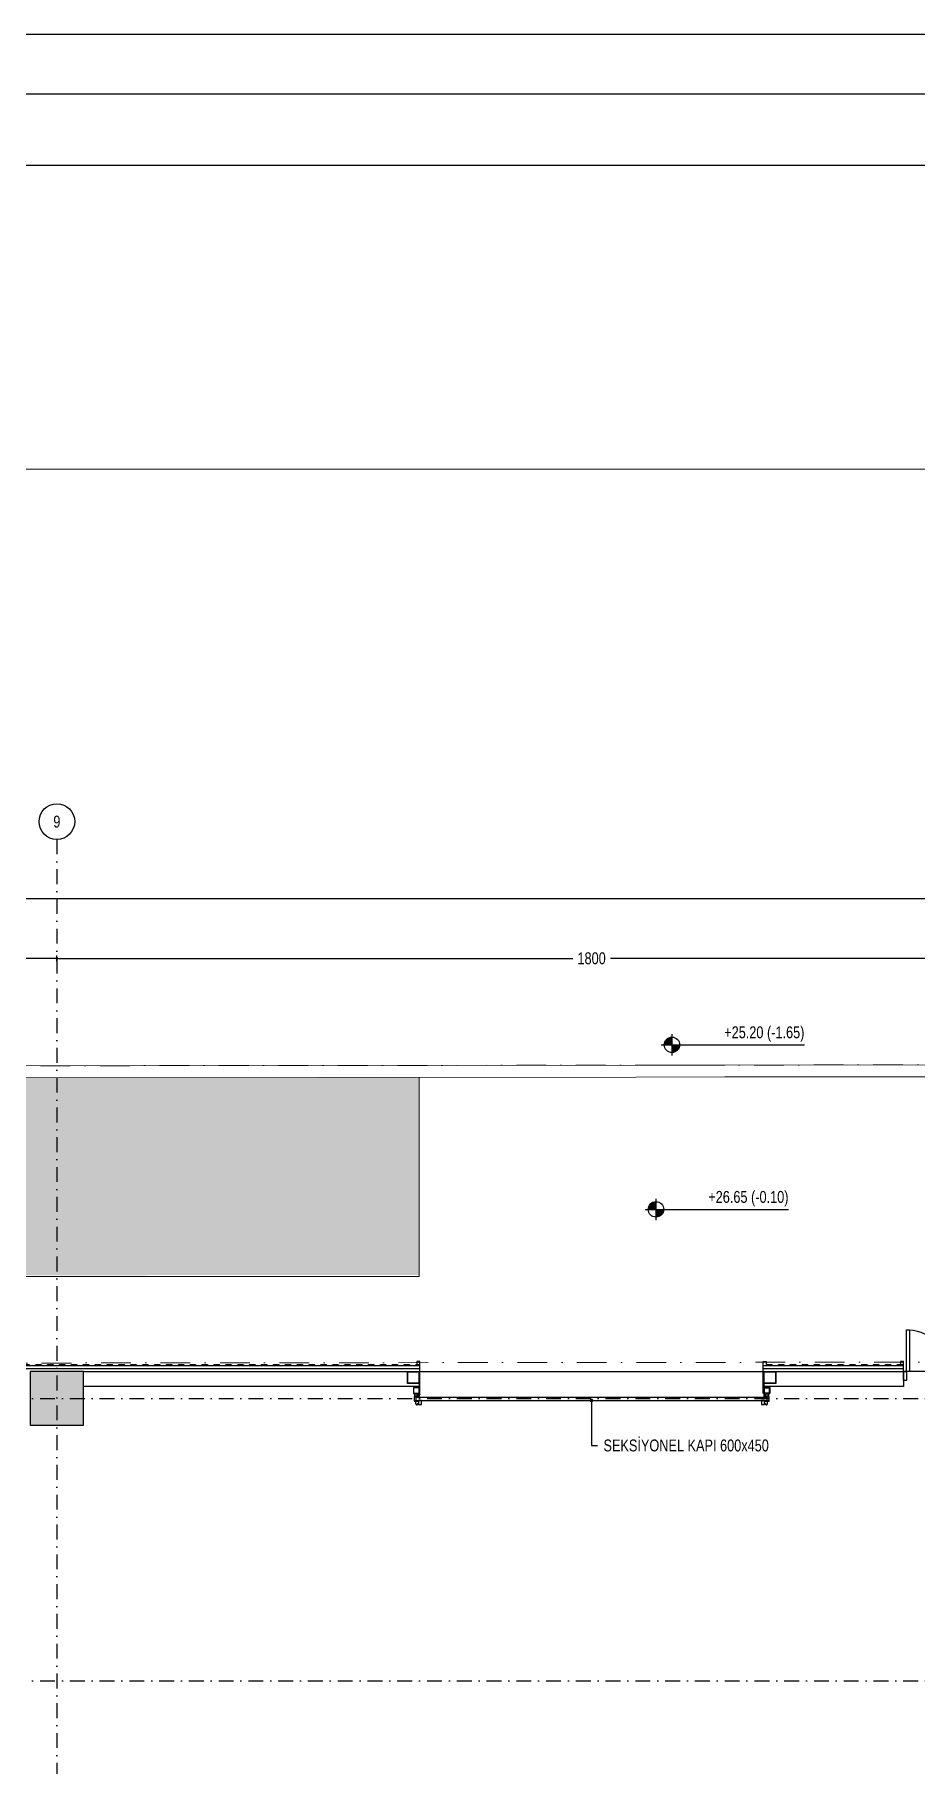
# Model space of a CAD drawing. Header units: centimetres. Extents: x 26569 to 160723, y -3143 to 14565.
# Drawn here: x 65242 to 66726, y 6646 to 9557 of the extents above; entities that cross this region are included whole.
import ezdxf
from ezdxf import colors
from ezdxf.entities.mleader import LeaderData, LeaderLine
from ezdxf.enums import TextEntityAlignment as Align
from ezdxf.math import Vec2, Vec3

# ---------------------------------------------------------------- set-up
doc = ezdxf.new("R2010")
doc.units = ezdxf.units.CM
doc.header["$LTSCALE"] = 100
doc.linetypes.add('DASHDOT', pattern=[1, 0.5, -0.25, 0, -0.25])
doc.linetypes.add('DASHDOT2', pattern=[0.5, 0.25, -0.125, 0, -0.125])
for name, color, linetype in [('A-ANNO-DIMS', 187, 'Continuous'), ('A-ANNO-GRID', 155, 'DASHDOT2'), ('A-ANNO-TEXT', 50, 'Continuous'), ('A-ANNO-TTBL', 157, 'Continuous'), ('A-DOOR', 193, 'Continuous'), ('A-ELEV-01', 255, 'Continuous'), ('A-ELEV-03', 251, 'Continuous'), ('A-WALL-INSL', 249, 'Continuous'), ('A-WALL-SNWPNL', 200, 'Continuous'), ('L-PLNT', 87, 'Continuous'), ('L-SITE', 1, 'DASHDOT'), ('L-SITE-CURB', 33, 'Continuous'), ('S-CONC', 5, 'Continuous'), ('S-HTCH', 8, 'Continuous'), ('S-STEL', 3, 'Continuous')]:
    doc.layers.add(name, color=color, linetype=linetype)
doc.styles.add('Fields_100', font='act_simplex.shx', dxfattribs={"width": 0.8, "height": 20})
doc.linetypes.add('BATTING', pattern='A,0.00254,-2.54,[134,ltypeshp.shx,S=2.54,R=0,X=-2.54,Y=0],-5.08,[134,ltypeshp.shx,S=2.54,R=180,X=2.54,Y=0],-2.54', length=10.16254)
doc.dimstyles.new('FIELDS_100', dxfattribs={"dimscale": 0, "dimtxt": 20, "dimasz": 5, "dimexe": 5, "dimexo": 5, "dimgap": 5, "dimtad": 0, "dimdec": 0, "dimzin": 0, "dimdsep": 46, "dimtxsty": 'Fields_100', "dimblk": 'DOT', "dimcen": 0.09, "dimclrt": 50, "dimadec": 0, "dimazin": 0, "dimtfac": 1, "dimtdec": 0, "dimtix": 1, "dimtofl": 0, "dimtmove": 1, "dimatfit": 3, "dimfxl": 5, "dimfxlon": 1, "dimtolj": 1, "dimtzin": 0, "dimarcsym": 0})

# ---------------------------------------------------------------- blocks, each defined once
blk = doc.blocks.new('_Dot')
at = {"color": 0, "linetype": 'ByBlock', "lineweight": -2}
blk.add_line((-0.5, 0), (-1, 0), dxfattribs=at)
at = {"color": 0, "linetype": 'ByBlock', "const_width": 0.5}
blk.add_lwpolyline([(-0.25, 0, 1), (0.25, 0, 1)], format="xyb", close=True, dxfattribs=at)
blk = doc.blocks.new('*D167')
at = {"layer": 'A-ANNO-DIMS', "color": 0, "lineweight": -2, "transparency": 16777216}
for p, q in [((63479.5, 7998.6), (63479.5, 8008.6)), ((65279.5, 7998.6), (65279.5, 8008.6)), ((63484.5, 8003.6), (64347.8, 8003.6)), ((65274.5, 8003.6), (64411.1, 8003.6))]:
    blk.add_line(p, q, dxfattribs=at)
at = {"layer": 'DEFPOINTS', "color": 0, "transparency": 16777216}
for p in [(65279.5, 8003.6), (63479.5, 7308.6), (65279.5, 7308.6)]:
    blk.add_point(p, dxfattribs=at)
at = {"layer": 'A-ANNO-DIMS', "color": 0, "lineweight": -2, "transparency": 16777216, "xscale": 5, "yscale": 5, "zscale": 5, "rotation": 180}
blk.add_blockref('_Dot', (63479.5, 8003.6), dxfattribs=at)
at = {"layer": 'A-ANNO-DIMS', "color": 0, "lineweight": -2, "transparency": 16777216, "xscale": 5, "yscale": 5, "zscale": 5}
blk.add_blockref('_Dot', (65279.5, 8003.6), dxfattribs=at)
at = {"layer": 'A-ANNO-DIMS', "color": 50, "transparency": 16777216, "insert": (64379.5, 8003.6), "char_height": 20, "attachment_point": 5, "style": 'Fields_100'}
blk.add_mtext('\\A1;1800', dxfattribs=at)
blk = doc.blocks.new('*D154')
at = {"layer": 'A-ANNO-DIMS', "color": 0, "lineweight": -2, "transparency": 16777216}
for p, q in [((65279.5, 7998.6), (65279.5, 8008.6)), ((67079.5, 7998.6), (67079.5, 8008.6)), ((65284.5, 8003.6), (66147.8, 8003.6)), ((67074.5, 8003.6), (66211.1, 8003.6))]:
    blk.add_line(p, q, dxfattribs=at)
at = {"layer": 'DEFPOINTS', "color": 0, "transparency": 16777216}
for p in [(67079.5, 8003.6), (65279.5, 7308.6), (67079.5, 7308.6)]:
    blk.add_point(p, dxfattribs=at)
at = {"layer": 'A-ANNO-DIMS', "color": 0, "lineweight": -2, "transparency": 16777216, "xscale": 5, "yscale": 5, "zscale": 5, "rotation": 180}
blk.add_blockref('_Dot', (65279.5, 8003.6), dxfattribs=at)
at = {"layer": 'A-ANNO-DIMS', "color": 0, "lineweight": -2, "transparency": 16777216, "xscale": 5, "yscale": 5, "zscale": 5}
blk.add_blockref('_Dot', (67079.5, 8003.6), dxfattribs=at)
at = {"layer": 'A-ANNO-DIMS', "color": 50, "transparency": 16777216, "insert": (66179.5, 8003.6), "char_height": 20, "attachment_point": 5, "style": 'Fields_100'}
blk.add_mtext('\\A1;1800', dxfattribs=at)
blk = doc.blocks.new('*D159')
at = {"layer": 'A-ANNO-DIMS', "color": 0, "lineweight": -2, "transparency": 16777216}
for p, q in [((50829.5, 8098.6), (50829.5, 8108.6)), ((50834.5, 8103.6), (60742.7, 8103.6)), ((70729.5, 8103.6), (60821.3, 8103.6)), ((70734.5, 8098.6), (70734.5, 8108.6))]:
    blk.add_line(p, q, dxfattribs=at)
at = {"layer": 'DEFPOINTS', "color": 0, "transparency": 16777216}
for p in [(70734.5, 8103.6), (50829.5, 7318.6), (70734.5, 7318.6)]:
    blk.add_point(p, dxfattribs=at)
at = {"layer": 'A-ANNO-DIMS', "color": 0, "lineweight": -2, "transparency": 16777216, "xscale": 5, "yscale": 5, "zscale": 5, "rotation": 180}
blk.add_blockref('_Dot', (50829.5, 8103.6), dxfattribs=at)
at = {"layer": 'A-ANNO-DIMS', "color": 0, "lineweight": -2, "transparency": 16777216, "xscale": 5, "yscale": 5, "zscale": 5}
blk.add_blockref('_Dot', (70734.5, 8103.6), dxfattribs=at)
at = {"layer": 'A-ANNO-DIMS', "color": 50, "transparency": 16777216, "insert": (60782, 8103.6), "char_height": 20, "attachment_point": 5, "style": 'Fields_100'}
blk.add_mtext('\\A1;19905', dxfattribs=at)
blk = doc.blocks.new('KAPI 150')
at = {"layer": 'A-DOOR'}
blk.add_line((145, 15), (5, 15), dxfattribs=at)
for points in [[(5, 15), (5, 85), (10, 85), (10, 15)], [(145, 15), (145, 85), (140, 85), (140, 15)]]:
    blk.add_lwpolyline(points, dxfattribs=at)
for points in [[(5, 0), (0, 0), (0, 15), (5, 15)], [(150, 0), (145, 0), (145, 15), (150, 15)]]:
    blk.add_lwpolyline(points, close=True, dxfattribs=at)
for centre, start, end in [((5, 15), 0, 85.904), ((145, 15), 94.096, 180)]:
    blk.add_arc(centre, 70, start, end, dxfattribs=at)
blk = doc.blocks.new('VİDA KÜÇÜK')
for p, q in [((-0.6, 3), (-0.2, 3.2)), ((-0.6, 3), (0.6, 3)), ((-0.6, 3), (0.6, 3)), ((-0.6, 3), (-0.6, 3)), ((-0.5, 3), (-0.5, 2.9)), ((-0.5, 2.9), (0.5, 2.9)), ((0.3, 3.6), (-0.3, 3.6)), ((-0.3, 3.3), (-0.3, 3.5)), ((0.3, 3.3), (-0.3, 3.3)), ((0.3, 3.2), (-0.3, 3.2)), ((-0.2, 3.3), (-0.2, 3.6)), ((0.2, 3.2), (-0.2, 3.2)), ((0.1, 2.8), (-0.2, 2.9)), ((-0.2, 2.9), (-0.2, 2.8)), ((-0.2, 2.9), (-0.2, 2.9)), ((-0.2, 2.8), (0.1, 2.7)), ((0.1, 2.7), (-0.2, 2.8)), ((-0.2, 2.7), (-0.2, 2.8)), ((-0.2, 2.8), (-0.2, 2.8)), ((0, 2.7), (-0.2, 2.7)), ((-0.2, 2.7), (-0.2, 2.6)), ((-0.2, 2.7), (-0.2, 2.7)), ((0.2, 2.5), (-0.2, 2.6)), ((0.1, 2.5), (-0.2, 2.6)), ((-0.2, 2.6), (0.1, 2.5)), ((-0.2, 2.6), (-0.2, 2.5)), ((-0.2, 2.6), (-0.2, 2.6)), ((-0.2, 2.6), (-0.2, 2.6)), ((-0.2, 2.5), (0.1, 2.4)), ((-0.2, 2.5), (0.2, 2.4)), ((-0.2, 2.5), (-0.2, 2.5)), ((-0.2, 2.4), (-0.2, 2.5)), ((0.1, 2.3), (-0.2, 2.4)), ((-0.2, 2.4), (-0.2, 2.3)), ((-0.2, 2.3), (0.1, 2.2)), ((-0.2, 2.3), (0.2, 2.2)), ((0.1, 2.2), (-0.2, 2.3)), ((-0.2, 2.3), (-0.2, 2.2)), ((-0.2, 2.3), (-0.2, 2.3)), ((-0.2, 2.3), (-0.2, 2.3)), ((-0.2, 2.3), (-0.2, 2.3)), ((-0.2, 2.2), (0.1, 2.1)), ((-0.2, 2.2), (0.2, 2.1)), ((-0.2, 2.1), (-0.2, 2.2)), ((-0.2, 2.2), (-0.2, 1.5)), ((-0.2, 2.1), (-0.2, 2)), ((0.1, 2), (-0.2, 2.1)), ((-0.2, 2), (-0.2, 2.1)), ((-0.2, 2), (-0.2, 2)), ((-0.2, 2), (-0.2, 2)), ((-0.2, 2), (0, 2)), ((0, 2), (-0.2, 2)), ((0, 2), (-0.2, 2)), ((0.1, 1.9), (-0.2, 1.9)), ((0, 1.5), (-0.2, 1.6)), ((0, 1.4), (-0.2, 1.5)), ((0.2, 2.8), (-0.1, 2.9)), ((0, 3.9), (0, 0)), ((0.1, 2.8), (0, 2.9)), ((0.1, 2.6), (0, 2.7)), ((0.1, 1.6), (0, 1.5)), ((0, 1.5), (0, 1.4)), ((0.1, 1.5), (0, 1.4)), ((0.1, 2.9), (0.1, 2.8)), ((0.2, 2.8), (0.1, 2.8)), ((0.2, 2.8), (0.1, 2.8)), ((0.1, 2.8), (0.1, 2.7)), ((0.2, 2.7), (0.1, 2.7)), ((0.2, 2.7), (0.1, 2.6)), ((0.1, 2.7), (0.1, 2.7)), ((0.2, 2.7), (0.1, 2.7)), ((0.1, 2.6), (0.1, 2.5)), ((0.1, 2.5), (0.1, 2.4)), ((0.2, 2.5), (0.1, 2.5)), ((0.2, 2.5), (0.1, 2.5)), ((0.2, 2.4), (0.1, 2.4)), ((0.1, 2.3), (0.1, 2.3)), ((0.1, 2.3), (0.1, 2.2)), ((0.2, 2.3), (0.1, 2.3)), ((0.2, 2.2), (0.1, 2.2)), ((0.2, 2.2), (0.1, 2.2)), ((0.1, 2.2), (0.1, 2.1)), ((0.1, 2.2), (0.1, 1.5)), ((0.1, 2), (0.1, 2.1)), ((0.2, 2.1), (0.1, 2)), ((0.2, 2.1), (0.1, 2.1)), ((0.2, 3.3), (0.2, 3.6)), ((0.2, 3.2), (0.6, 3)), ((0.2, 2.7), (0.2, 2.7)), ((0.2, 2.4), (0.2, 2.3)), ((0.3, 3.3), (0.3, 3.5)), ((0.5, 3), (0.5, 2.9)), ((0.6, 3), (0.6, 3))]:
    blk.add_line(p, q)
for centre, radius, start, end in [((-0.3, 3.2), 0.045, 90, 270), ((-0.3, 3.5), 0.132, 50.85, 132.6512), ((0, 3.1), 0.52, 70.5284, 109.4708), ((0, 1.9), 0.156, 196.2602, 343.7398), ((0.3, 3.5), 0.132, 47.3435, 129.155), ((0.3, 3.2), 0.045, 270, 90)]:
    blk.add_arc(centre, radius, start, end)

msp = doc.modelspace()

# ---------------------------------------------------------------- hatches: boundary and pattern name
at = {"layer": 'A-ANNO-DIMS'}
h = msp.add_hatch(color=256, dxfattribs=at)
h.paths.add_polyline_path([(66314.68, 7871.19, 0.4142136), (66301.68, 7858.19), (66314.68, 7858.19)])
h.paths.add_polyline_path([(66327.68, 7858.19), (66314.68, 7858.19), (66314.68, 7845.19, 0.4142136)])
h = msp.add_hatch(color=256, dxfattribs=at)
h.paths.add_polyline_path([(66287.84, 7594.35, 0.4142136), (66274.84, 7581.35), (66287.84, 7581.35)])
h.paths.add_polyline_path([(66300.84, 7581.35), (66287.84, 7581.35), (66287.84, 7568.35, 0.4142136)])
at = {"layer": 'L-PLNT'}
h = msp.add_hatch(dxfattribs=at)
h.set_pattern_fill('DOTS', color=256, scale=10, angle=90)
h.set_pattern_definition([(90, (-26454.631, -0.018), (-15.875, 7.9375), [0, -15.875])])
h.paths.add_polyline_path([(65889.15, 7803.54), (63172.13, 7800.84), (63172.46, 7468.76), (65889.15, 7471.15)])
at = {"layer": 'S-HTCH'}
h = msp.add_hatch(dxfattribs=at)
h.set_pattern_fill('ANSI33', color=256)
h.set_pattern_definition([(45, (47244.2896, 5721.5606), (-4.490128, 4.490128), []), (45, (47248.78, 5721.5606), (-4.490128, 4.490128), [3.175, -1.5875])])
h.paths.add_polyline_path([(63434.48, 1518.59), (63524.48, 1518.59), (63524.48, 1608.59), (63434.48, 1608.59)])
h.paths.add_polyline_path([(63434.48, 7218.59), (63524.48, 7218.59), (63524.48, 7308.59), (63434.48, 7308.59)])
h.paths.add_polyline_path([(61634.48, 1518.59), (61724.48, 1518.59), (61724.48, 1608.59), (61634.48, 1608.59)])
h.paths.add_polyline_path([(58034.48, 1518.59), (58124.48, 1518.59), (58124.48, 1608.59), (58034.48, 1608.59)])
h.paths.add_polyline_path([(61634.48, 7218.59), (61724.48, 7218.59), (61724.48, 7308.59), (61634.48, 7308.59)])
h.paths.add_polyline_path([(58034.48, 7218.59), (58124.48, 7218.59), (58124.48, 7308.59), (58034.48, 7308.59)])
h.paths.add_polyline_path([(63434.48, 3418.59), (63524.48, 3418.59), (63524.48, 3508.59), (63434.48, 3508.59)])
h.paths.add_polyline_path([(63434.48, 5318.59), (63524.48, 5318.59), (63524.48, 5408.59), (63434.48, 5408.59)])
h.paths.add_polyline_path([(61634.48, 3418.59), (61724.48, 3418.59), (61724.48, 3508.59), (61634.48, 3508.59)])
h.paths.add_polyline_path([(58034.48, 3418.59), (58124.48, 3418.59), (58124.48, 3508.59), (58034.48, 3508.59)])
h.paths.add_polyline_path([(61634.48, 5318.59), (61724.48, 5318.59), (61724.48, 5408.59), (61634.48, 5408.59)])
h.paths.add_polyline_path([(58034.48, 5318.59), (58124.48, 5318.59), (58124.48, 5408.59), (58034.48, 5408.59)])
h.paths.add_polyline_path([(68834.48, 3418.59), (68924.48, 3418.59), (68924.48, 3508.59), (68834.48, 3508.59)])
h.paths.add_polyline_path([(68834.48, 5318.59), (68924.48, 5318.59), (68924.48, 5408.59), (68834.48, 5408.59)])
h.paths.add_polyline_path([(67034.48, 3418.59), (67124.48, 3418.59), (67124.48, 3508.59), (67034.48, 3508.59)])
h.paths.add_polyline_path([(67034.48, 5318.59), (67124.48, 5318.59), (67124.48, 5408.59), (67034.48, 5408.59)])
h.paths.add_polyline_path([(65234.48, 3418.59), (65324.48, 3418.59), (65324.48, 3508.59), (65234.48, 3508.59)])
h.paths.add_polyline_path([(65234.48, 5318.59), (65324.48, 5318.59), (65324.48, 5408.59), (65234.48, 5408.59)])
h.paths.add_polyline_path([(61534.48, 3418.59), (61624.48, 3418.59), (61624.48, 3508.59), (61534.48, 3508.59)])
h.paths.add_polyline_path([(61534.48, 5318.59), (61624.48, 5318.59), (61624.48, 5408.59), (61534.48, 5408.59)])
h.paths.add_polyline_path([(59834.48, 3418.59), (59924.48, 3418.59), (59924.48, 3508.59), (59834.48, 3508.59)])
h.paths.add_polyline_path([(59834.48, 5318.59), (59924.48, 5318.59), (59924.48, 5408.59), (59834.48, 5408.59)])
h.paths.add_polyline_path([(56234.48, 3418.59), (56324.48, 3418.59), (56324.48, 3508.59), (56234.48, 3508.59)])
h.paths.add_polyline_path([(56234.48, 5318.59), (56324.48, 5318.59), (56324.48, 5408.59), (56234.48, 5408.59)])
h.paths.add_polyline_path([(54434.48, 3418.59), (54524.48, 3418.59), (54524.48, 3508.59), (54434.48, 3508.59)])
h.paths.add_polyline_path([(54434.48, 5318.59), (54524.48, 5318.59), (54524.48, 5408.59), (54434.48, 5408.59)])
h.paths.add_polyline_path([(52634.48, 3418.59), (52724.48, 3418.59), (52724.48, 3508.59), (52634.48, 3508.59)])
h.paths.add_polyline_path([(52634.48, 5318.59), (52724.48, 5318.59), (52724.48, 5408.59), (52634.48, 5408.59)])
h.paths.add_polyline_path([(70634.48, 5318.59), (70724.48, 5318.59), (70724.48, 5408.59), (70634.48, 5408.59)])
h.paths.add_polyline_path([(70634.48, 3418.59), (70724.48, 3418.59), (70724.48, 3508.59), (70634.48, 3508.59)])
h.paths.add_polyline_path([(70634.48, 1518.59), (70724.48, 1518.59), (70724.48, 1608.59), (70634.48, 1608.59)])
h.paths.add_polyline_path([(68834.48, 1518.59), (68924.48, 1518.59), (68924.48, 1608.59), (68834.48, 1608.59)])
h.paths.add_polyline_path([(67034.48, 1518.59), (67124.48, 1518.59), (67124.48, 1608.59), (67034.48, 1608.59)])
h.paths.add_polyline_path([(65234.48, 1518.59), (65324.48, 1518.59), (65324.48, 1608.59), (65234.48, 1608.59)])
h.paths.add_polyline_path([(61534.48, 1518.59), (61624.48, 1518.59), (61624.48, 1608.59), (61534.48, 1608.59)])
h.paths.add_polyline_path([(59834.48, 1518.59), (59924.48, 1518.59), (59924.48, 1608.59), (59834.48, 1608.59)])
h.paths.add_polyline_path([(56234.48, 1518.59), (56324.48, 1518.59), (56324.48, 1608.59), (56234.48, 1608.59)])
h.paths.add_polyline_path([(54434.48, 1518.59), (54524.48, 1518.59), (54524.48, 1608.59), (54434.48, 1608.59)])
h.paths.add_polyline_path([(52634.48, 1518.59), (52724.48, 1518.59), (52724.48, 1608.59), (52634.48, 1608.59)])
h.paths.add_polyline_path([(70634.48, 7218.59), (70724.48, 7218.59), (70724.48, 7308.59), (70634.48, 7308.59)])
h.paths.add_polyline_path([(68834.48, 7218.59), (68924.48, 7218.59), (68924.48, 7308.59), (68834.48, 7308.59)])
h.paths.add_polyline_path([(67034.48, 7218.59), (67124.48, 7218.59), (67124.48, 7308.59), (67034.48, 7308.59)])
h.paths.add_polyline_path([(65234.48, 7218.59), (65324.48, 7218.59), (65324.48, 7308.59), (65234.48, 7308.59)])
h.paths.add_polyline_path([(61534.48, 7218.59), (61624.48, 7218.59), (61624.48, 7308.59), (61534.48, 7308.59)])
h.paths.add_polyline_path([(59834.48, 7218.59), (59924.48, 7218.59), (59924.48, 7308.59), (59834.48, 7308.59)])
h.paths.add_polyline_path([(56234.48, 7218.59), (56324.48, 7218.59), (56324.48, 7308.59), (56234.48, 7308.59)])
h.paths.add_polyline_path([(54434.48, 7218.59), (54524.48, 7218.59), (54524.48, 7308.59), (54434.48, 7308.59)])
h.paths.add_polyline_path([(52634.48, 7218.59), (52724.48, 7218.59), (52724.48, 7308.59), (52634.48, 7308.59)])

# ---------------------------------------------------------------- linework, layer by layer
at = {"layer": 'A-ANNO-DIMS'}
for p, q in [((66314.68, 7876.19), (66314.68, 7840.19)), ((66296.68, 7858.19), (66537.68, 7858.19)), ((66287.84, 7599.35), (66287.84, 7563.35)), ((66269.84, 7581.35), (66510.84, 7581.35))]:
    msp.add_line(p, q, dxfattribs=at)
for centre in [(66314.68, 7858.19), (66287.84, 7581.35)]:
    msp.add_circle(centre, 13, dxfattribs=at)
at = {"layer": 'A-ANNO-GRID'}
for p, q in [((65279.48, 8203.59), (65279.48, 1408.59)), ((49419.63, 7263.59), (71224.48, 7263.59)), ((49419.63, 6788.59), (71224.48, 6788.59))]:
    msp.add_line(p, q, dxfattribs=at)
at = {"layer": 'A-ANNO-GRID', "linetype": 'Continuous', "ltscale": 10}
msp.add_circle((65279.48, 8233.59), 30, dxfattribs=at)
at = {"layer": 'A-ANNO-TTBL'}
msp.add_line((153081.02, 9337.18), (28768.76, 9337.09), dxfattribs=at)
for points in [[(157421.04, -3142.83), (157421.04, 9557.17), (26568.76, 9557.19), (26568.76, -3142.81)], [(157321.04, -3042.83), (157321.04, 9457.17), (26668.76, 9457.19), (26668.76, -3042.81)]]:
    msp.add_lwpolyline(points, close=True, dxfattribs=at)
at = {"layer": 'A-DOOR'}
for points in [[(65881.48, 7266.59), (65880.75, 7266.59)], [(65880.75, 7266.59), (65880.75, 7258.83)], [(65880.75, 7258.83), (65883.33, 7258.83)], [(65881.25, 7259.33), (65881.25, 7266.09)], [(65881.25, 7266.09), (65883.98, 7266.09)], [(65887.5, 7259.33), (65881.25, 7259.33)], [(65881.48, 7271.59), (65881.48, 7266.59)], [(65881.48, 7266.59), (65883.98, 7266.59)], [(65881.98, 7267.09), (65881.98, 7271.09)], [(65881.98, 7271.09), (65888.98, 7271.09)], [(65883.98, 7267.09), (65881.98, 7267.09)], [(65883.33, 7258.83), (65883.33, 7254.69)], [(65883.33, 7254.69), (65883.34, 7254.62), (65883.36, 7254.55), (65883.37, 7254.48), (65883.39, 7254.4), (65883.41, 7254.33), (65883.44, 7254.27), (65883.46, 7254.2), (65883.49, 7254.13), (65883.52, 7254.06), (65883.56, 7254), (65883.59, 7253.94), (65883.63, 7253.87), (65883.67, 7253.81), (65883.71, 7253.75), (65883.76, 7253.69), (65883.81, 7253.64), (65883.85, 7253.58), (65883.9, 7253.53), (65883.96, 7253.48), (65884.01, 7253.43), (65884.06, 7253.38), (65884.12, 7253.33), (65884.18, 7253.29), (65884.24, 7253.25), (65884.3, 7253.21), (65884.36, 7253.17), (65884.43, 7253.14), (65884.49, 7253.1), (65884.56, 7253.07), (65884.63, 7253.04), (65884.7, 7253.02), (65884.76, 7252.99), (65884.83, 7252.97), (65884.91, 7252.95), (65884.98, 7252.94), (65885.05, 7252.92), (65885.12, 7252.91), (65885.19, 7252.9), (65885.27, 7252.9), (65885.34, 7252.89), (65885.41, 7252.89), (65885.49, 7252.89), (65885.56, 7252.9), (65885.63, 7252.9), (65885.7, 7252.91), (65885.78, 7252.92), (65885.85, 7252.94), (65885.92, 7252.95), (65885.99, 7252.97), (65886.06, 7252.99), (65886.13, 7253.02), (65886.2, 7253.04), (65886.27, 7253.07), (65886.33, 7253.1), (65886.4, 7253.14), (65886.46, 7253.17), (65886.52, 7253.21), (65886.59, 7253.25), (65886.65, 7253.29), (65886.7, 7253.33), (65886.76, 7253.38), (65886.82, 7253.43), (65886.87, 7253.48), (65886.92, 7253.53), (65886.97, 7253.58), (65887.02, 7253.64), (65887.07, 7253.69), (65887.11, 7253.75), (65887.15, 7253.81), (65887.19, 7253.87), (65887.23, 7253.94), (65887.27, 7254), (65887.3, 7254.06), (65887.33, 7254.13), (65887.36, 7254.2), (65887.39, 7254.27), (65887.41, 7254.33), (65887.43, 7254.4), (65887.45, 7254.48), (65887.47, 7254.55), (65887.48, 7254.62), (65887.5, 7254.69)], [(65883.83, 7254.69), (65883.83, 7258.83)], [(65883.83, 7258.83), (65887.5, 7258.83)], [(65887, 7254.69), (65886.98, 7254.64), (65886.97, 7254.58), (65886.96, 7254.53), (65886.94, 7254.47), (65886.92, 7254.42), (65886.9, 7254.37), (65886.87, 7254.32), (65886.85, 7254.27), (65886.82, 7254.22), (65886.79, 7254.17), (65886.76, 7254.12), (65886.73, 7254.07), (65886.7, 7254.03), (65886.67, 7253.98), (65886.63, 7253.94), (65886.59, 7253.9), (65886.55, 7253.86), (65886.51, 7253.82), (65886.47, 7253.78), (65886.43, 7253.75), (65886.38, 7253.71), (65886.34, 7253.68), (65886.29, 7253.65), (65886.24, 7253.62), (65886.19, 7253.59), (65886.14, 7253.56), (65886.09, 7253.54), (65886.04, 7253.52), (65885.99, 7253.49), (65885.94, 7253.48), (65885.88, 7253.46), (65885.83, 7253.44), (65885.78, 7253.43), (65885.72, 7253.42), (65885.66, 7253.41), (65885.61, 7253.4), (65885.55, 7253.39), (65885.5, 7253.39), (65885.44, 7253.39), (65885.38, 7253.39), (65885.33, 7253.39), (65885.27, 7253.39), (65885.22, 7253.4), (65885.16, 7253.41), (65885.11, 7253.42), (65885.05, 7253.43), (65885, 7253.44), (65884.94, 7253.46), (65884.89, 7253.48), (65884.84, 7253.49), (65884.78, 7253.52), (65884.73, 7253.54), (65884.68, 7253.56), (65884.63, 7253.59), (65884.58, 7253.62), (65884.54, 7253.65), (65884.49, 7253.68), (65884.44, 7253.71), (65884.4, 7253.75), (65884.36, 7253.78), (65884.31, 7253.82), (65884.27, 7253.86), (65884.23, 7253.9), (65884.2, 7253.94), (65884.16, 7253.98), (65884.13, 7254.03), (65884.09, 7254.07), (65884.06, 7254.12), (65884.03, 7254.17), (65884, 7254.22), (65883.98, 7254.27), (65883.95, 7254.32), (65883.93, 7254.37), (65883.91, 7254.42), (65883.89, 7254.47), (65883.87, 7254.53), (65883.85, 7254.58), (65883.84, 7254.64), (65883.83, 7254.69)], [(65883.98, 7266.59), (65883.98, 7267.09)], [(65883.98, 7266.09), (65883.98, 7266.59)], [(65888.98, 7269.09), (65885.48, 7269.09)], [(65885.48, 7269.09), (65885.48, 7266.59)], [(65885.48, 7266.59), (65886.82, 7266.59)], [(65885.98, 7267.09), (65885.98, 7268.59)], [(65885.98, 7268.59), (65888.98, 7268.59)], [(65886.82, 7267.09), (65885.98, 7267.09)], [(65886.82, 7266.59), (65886.82, 7267.09)], [(65887.5, 7254.89), (65887, 7254.89)], [(65887, 7254.89), (65887, 7254.69)], [(65887.5, 7258.83), (65887.5, 7259.33)], [(65887.5, 7254.69), (65887.5, 7254.89)], [(65893.24, 7259.89), (65888.24, 7259.89)], [(65888.24, 7259.89), (65888.24, 7253.17)], [(65888.24, 7253.17), (65893.24, 7253.17)], [(65888.98, 7267.09), (65888.43, 7267.09)], [(65888.43, 7267.09), (65888.43, 7266.59)], [(65888.43, 7266.59), (65889.48, 7266.59)], [(65888.98, 7271.09), (65888.98, 7269.09)], [(65888.98, 7268.59), (65888.98, 7267.09)], [(65889.48, 7266.59), (65889.48, 7271.59)], [(65893.24, 7253.17), (65893.24, 7259.89)], [(66470.71, 7259.89), (66465.71, 7259.89)], [(66465.71, 7259.89), (66465.71, 7253.17)], [(66465.71, 7253.17), (66470.71, 7253.17)], [(66469.48, 7271.59), (66469.48, 7266.59)], [(66469.48, 7266.59), (66470.52, 7266.59)], [(66469.98, 7269.09), (66469.98, 7271.09)], [(66469.98, 7271.09), (66476.98, 7271.09)], [(66473.48, 7269.09), (66469.98, 7269.09)], [(66469.98, 7267.09), (66469.98, 7268.59)], [(66469.98, 7268.59), (66472.98, 7268.59)], [(66470.52, 7267.09), (66469.98, 7267.09)], [(66470.52, 7266.59), (66470.52, 7267.09)], [(66470.71, 7253.17), (66470.71, 7259.89)], [(66477.7, 7259.33), (66471.46, 7259.33)], [(66471.46, 7259.33), (66471.46, 7258.83)], [(66471.46, 7258.83), (66475.12, 7258.83)], [(66471.96, 7254.89), (66471.46, 7254.89)], [(66471.46, 7254.89), (66471.46, 7254.69)], [(66471.46, 7254.69), (66471.47, 7254.62), (66471.48, 7254.55), (66471.5, 7254.48), (66471.52, 7254.4), (66471.54, 7254.33), (66471.57, 7254.27), (66471.59, 7254.2), (66471.62, 7254.13), (66471.65, 7254.06), (66471.69, 7254), (66471.72, 7253.94), (66471.76, 7253.87), (66471.8, 7253.81), (66471.84, 7253.75), (66471.89, 7253.69), (66471.93, 7253.64), (66471.98, 7253.58), (66472.03, 7253.53), (66472.08, 7253.48), (66472.14, 7253.43), (66472.19, 7253.38), (66472.25, 7253.33), (66472.31, 7253.29), (66472.37, 7253.25), (66472.43, 7253.21), (66472.49, 7253.17), (66472.56, 7253.14), (66472.62, 7253.1), (66472.69, 7253.07), (66472.75, 7253.04), (66472.82, 7253.02), (66472.89, 7252.99), (66472.96, 7252.97), (66473.03, 7252.95), (66473.1, 7252.94), (66473.18, 7252.92), (66473.25, 7252.91), (66473.32, 7252.9), (66473.39, 7252.9), (66473.47, 7252.89), (66473.54, 7252.89), (66473.61, 7252.89), (66473.69, 7252.9), (66473.76, 7252.9), (66473.83, 7252.91), (66473.9, 7252.92), (66473.98, 7252.94), (66474.05, 7252.95), (66474.12, 7252.97), (66474.19, 7252.99), (66474.26, 7253.02), (66474.33, 7253.04), (66474.39, 7253.07), (66474.46, 7253.1), (66474.52, 7253.14), (66474.59, 7253.17), (66474.65, 7253.21), (66474.71, 7253.25), (66474.77, 7253.29), (66474.83, 7253.33), (66474.89, 7253.38), (66474.94, 7253.43), (66475, 7253.48), (66475.05, 7253.53), (66475.1, 7253.58), (66475.15, 7253.64), (66475.19, 7253.69), (66475.24, 7253.75), (66475.28, 7253.81), (66475.32, 7253.87), (66475.36, 7253.94), (66475.39, 7254), (66475.43, 7254.06), (66475.46, 7254.13), (66475.49, 7254.2), (66475.51, 7254.27), (66475.54, 7254.33), (66475.56, 7254.4), (66475.58, 7254.48), (66475.6, 7254.55), (66475.61, 7254.62), (66475.62, 7254.69)], [(66471.96, 7254.69), (66471.96, 7254.89)], [(66475.12, 7254.69), (66475.11, 7254.64), (66475.1, 7254.58), (66475.08, 7254.53), (66475.06, 7254.47), (66475.05, 7254.42), (66475.02, 7254.37), (66475, 7254.32), (66474.98, 7254.27), (66474.95, 7254.22), (66474.92, 7254.17), (66474.89, 7254.12), (66474.86, 7254.07), (66474.83, 7254.03), (66474.79, 7253.98), (66474.76, 7253.94), (66474.72, 7253.9), (66474.68, 7253.86), (66474.64, 7253.82), (66474.6, 7253.78), (66474.55, 7253.75), (66474.51, 7253.71), (66474.46, 7253.68), (66474.42, 7253.65), (66474.37, 7253.62), (66474.32, 7253.59), (66474.27, 7253.56), (66474.22, 7253.54), (66474.17, 7253.52), (66474.12, 7253.49), (66474.06, 7253.48), (66474.01, 7253.46), (66473.96, 7253.44), (66473.9, 7253.43), (66473.85, 7253.42), (66473.79, 7253.41), (66473.74, 7253.4), (66473.68, 7253.39), (66473.62, 7253.39), (66473.57, 7253.39), (66473.51, 7253.39), (66473.46, 7253.39), (66473.4, 7253.39), (66473.34, 7253.4), (66473.29, 7253.41), (66473.23, 7253.42), (66473.18, 7253.43), (66473.12, 7253.44), (66473.07, 7253.46), (66473.02, 7253.48), (66472.96, 7253.49), (66472.91, 7253.52), (66472.86, 7253.54), (66472.81, 7253.56), (66472.76, 7253.59), (66472.71, 7253.62), (66472.66, 7253.65), (66472.62, 7253.68), (66472.57, 7253.71), (66472.53, 7253.75), (66472.48, 7253.78), (66472.44, 7253.82), (66472.4, 7253.86), (66472.36, 7253.9), (66472.32, 7253.94), (66472.29, 7253.98), (66472.25, 7254.03), (66472.22, 7254.07), (66472.19, 7254.12), (66472.16, 7254.17), (66472.13, 7254.22), (66472.1, 7254.27), (66472.08, 7254.32), (66472.06, 7254.37), (66472.03, 7254.42), (66472.02, 7254.47), (66472, 7254.53), (66471.98, 7254.58), (66471.97, 7254.64), (66471.96, 7254.69)], [(66472.98, 7267.09), (66472.13, 7267.09)], [(66472.13, 7267.09), (66472.13, 7266.59)], [(66472.13, 7266.59), (66473.48, 7266.59)], [(66472.98, 7268.59), (66472.98, 7267.09)], [(66473.48, 7266.59), (66473.48, 7269.09)], [(66476.98, 7267.09), (66474.98, 7267.09)], [(66474.98, 7267.09), (66474.98, 7266.59)], [(66474.98, 7266.59), (66477.48, 7266.59)], [(66474.98, 7266.59), (66474.98, 7266.09)], [(66474.98, 7266.09), (66477.7, 7266.09)], [(66475.12, 7258.83), (66475.12, 7254.69)], [(66475.62, 7254.69), (66475.62, 7258.83)], [(66475.62, 7258.83), (66478.2, 7258.83)], [(66476.98, 7271.09), (66476.98, 7267.09)], [(66477.48, 7266.59), (66477.48, 7271.59)], [(66478.2, 7266.59), (66477.48, 7266.59)], [(66477.7, 7266.09), (66477.7, 7259.33)], [(66478.2, 7258.83), (66478.2, 7266.59)]]:
    msp.add_lwpolyline(points, dxfattribs=at)
msp.add_lwpolyline([(66475.12, 7265.02), (65883.83, 7265.02), (65883.83, 7260.02), (66475.12, 7260.02)], close=True, dxfattribs=at)
at = {"layer": 'A-ELEV-01'}
for p, q in [((65889.48, 7283.59), (65324.48, 7283.59)), ((66704.48, 7283.59), (66469.48, 7283.59))]:
    msp.add_line(p, q, dxfattribs=at)
at = {"layer": 'A-ELEV-01', "elevation": 0}
for points in [[(65889.48, 7308.59), (65889.48, 7283.59)], [(66469.48, 7308.59), (66469.48, 7283.59)], [(66704.48, 7308.59), (66704.48, 7283.59)], [(66704.48, 7308.59), (66704.48, 7283.59)]]:
    msp.add_lwpolyline(points, dxfattribs=at)
at = {"layer": 'A-ELEV-03'}
for points in [[(63104.48, 7318.59), (65889.48, 7318.59)], [(66469.48, 7318.59), (66704.48, 7318.59)]]:
    msp.add_lwpolyline(points, dxfattribs=at)
at = {"layer": 'A-ELEV-03', "elevation": 0}
msp.add_lwpolyline([(65889.48, 7308.59), (66469.48, 7308.59)], dxfattribs=at)
at = {"layer": 'A-WALL-INSL', "linetype": 'BATTING', "ltscale": 0.005}
for points in [[(63104.48, 7313.59), (65889.48, 7313.59)], [(66469.48, 7313.59), (66704.48, 7313.59)]]:
    msp.add_lwpolyline(points, dxfattribs=at)
at = {"layer": 'A-WALL-SNWPNL'}
for p, q in [((65324.48, 7308.59), (65889.48, 7308.59)), ((65890.48, 7325.59), (65885.48, 7325.59)), ((65885.48, 7325.59), (65885.48, 7321.09)), ((65890.48, 7271.59), (65890.48, 7325.59)), ((66468.48, 7271.59), (66468.48, 7325.59)), ((66468.48, 7325.59), (66473.48, 7325.59)), ((66469.48, 7308.59), (66704.48, 7308.59)), ((66473.48, 7325.59), (66473.48, 7321.09))]:
    msp.add_line(p, q, dxfattribs=at)
for points in [[(65154.48, 7318.59), (65162.48, 7318.59), (65164.48, 7320.59), (65172.48, 7320.59), (65174.48, 7318.59), (65182.48, 7318.59), (65184.48, 7320.59), (65192.48, 7320.59), (65194.48, 7318.59), (65202.48, 7318.59), (65204.48, 7320.59), (65212.48, 7320.59), (65214.48, 7318.59), (65222.48, 7318.59), (65224.48, 7320.59), (65232.48, 7320.59), (65234.48, 7318.59), (65242.48, 7318.59), (65244.48, 7320.59), (65252.48, 7320.59), (65254.48, 7318.59)], [(65254.48, 7318.59), (65262.48, 7318.59), (65264.48, 7320.59), (65272.48, 7320.59), (65274.48, 7318.59), (65282.48, 7318.59), (65284.48, 7320.59), (65292.48, 7320.59), (65294.48, 7318.59), (65302.48, 7318.59), (65304.48, 7320.59), (65312.48, 7320.59), (65314.48, 7318.59), (65322.48, 7318.59), (65324.48, 7320.59), (65332.48, 7320.59), (65334.48, 7318.59), (65342.48, 7318.59), (65344.48, 7320.59), (65352.48, 7320.59), (65354.48, 7318.59)], [(65354.48, 7318.59), (65362.48, 7318.59), (65364.48, 7320.59), (65372.48, 7320.59), (65374.48, 7318.59), (65382.48, 7318.59), (65384.48, 7320.59), (65392.48, 7320.59), (65394.48, 7318.59), (65402.48, 7318.59), (65404.48, 7320.59), (65412.48, 7320.59), (65414.48, 7318.59), (65422.48, 7318.59), (65424.48, 7320.59), (65432.48, 7320.59), (65434.48, 7318.59), (65442.48, 7318.59), (65444.48, 7320.59), (65452.48, 7320.59), (65454.48, 7318.59)], [(65454.48, 7318.59), (65462.48, 7318.59), (65464.48, 7320.59), (65472.48, 7320.59), (65474.48, 7318.59), (65482.48, 7318.59), (65484.48, 7320.59), (65492.48, 7320.59), (65494.48, 7318.59), (65502.48, 7318.59), (65504.48, 7320.59), (65512.48, 7320.59), (65514.48, 7318.59), (65522.48, 7318.59), (65524.48, 7320.59), (65532.48, 7320.59), (65534.48, 7318.59), (65542.48, 7318.59), (65544.48, 7320.59), (65552.48, 7320.59), (65554.48, 7318.59)], [(65554.48, 7318.59), (65562.48, 7318.59), (65564.48, 7320.59), (65572.48, 7320.59), (65574.48, 7318.59), (65582.48, 7318.59), (65584.48, 7320.59), (65592.48, 7320.59), (65594.48, 7318.59), (65602.48, 7318.59), (65604.48, 7320.59), (65612.48, 7320.59), (65614.48, 7318.59), (65622.48, 7318.59), (65624.48, 7320.59), (65632.48, 7320.59), (65634.48, 7318.59), (65642.48, 7318.59), (65644.48, 7320.59), (65652.48, 7320.59), (65654.48, 7318.59)], [(65654.48, 7318.59), (65662.48, 7318.59), (65664.48, 7320.59), (65672.48, 7320.59), (65674.48, 7318.59), (65682.48, 7318.59), (65684.48, 7320.59), (65692.48, 7320.59), (65694.48, 7318.59), (65702.48, 7318.59), (65704.48, 7320.59), (65712.48, 7320.59), (65714.48, 7318.59), (65722.48, 7318.59), (65724.48, 7320.59), (65732.48, 7320.59), (65734.48, 7318.59), (65742.48, 7318.59), (65744.48, 7320.59), (65752.48, 7320.59), (65754.48, 7318.59)], [(65754.48, 7318.59), (65762.48, 7318.59), (65764.48, 7320.59), (65772.48, 7320.59), (65774.48, 7318.59), (65782.48, 7318.59), (65784.48, 7320.59), (65792.48, 7320.59), (65794.48, 7318.59), (65802.48, 7318.59), (65804.48, 7320.59), (65812.48, 7320.59), (65814.48, 7318.59), (65822.48, 7318.59), (65824.48, 7320.59), (65832.48, 7320.59), (65834.48, 7318.59), (65842.48, 7318.59), (65844.48, 7320.59), (65852.48, 7320.59), (65854.48, 7318.59)], [(65854.48, 7318.59), (65862.48, 7318.59), (65864.48, 7320.59), (65872.48, 7320.59), (65874.48, 7318.59), (65882.48, 7318.59), (65884.48, 7320.59), (65889.48, 7320.59)], [(66469.48, 7318.59), (66472.48, 7318.59), (66474.48, 7320.59), (66482.48, 7320.59), (66484.48, 7318.59), (66492.48, 7318.59), (66494.48, 7320.59), (66502.48, 7320.59), (66504.48, 7318.59), (66512.48, 7318.59), (66514.48, 7320.59), (66522.48, 7320.59), (66524.48, 7318.59)], [(66524.48, 7318.59), (66532.48, 7318.59), (66534.48, 7320.59), (66542.48, 7320.59), (66544.48, 7318.59), (66552.48, 7318.59), (66554.48, 7320.59), (66562.48, 7320.59), (66564.48, 7318.59), (66572.48, 7318.59), (66574.48, 7320.59), (66582.48, 7320.59), (66584.48, 7318.59), (66592.48, 7318.59), (66594.48, 7320.59), (66602.48, 7320.59), (66604.48, 7318.59), (66612.48, 7318.59), (66614.48, 7320.59), (66622.48, 7320.59), (66624.48, 7318.59)], [(66624.48, 7318.59), (66632.48, 7318.59), (66634.48, 7320.59), (66642.48, 7320.59), (66644.48, 7318.59), (66652.48, 7318.59), (66654.48, 7320.59), (66662.48, 7320.59), (66664.48, 7318.59), (66672.48, 7318.59), (66674.48, 7320.59), (66682.48, 7320.59), (66684.48, 7318.59), (66692.48, 7318.59), (66694.48, 7320.59), (66702.48, 7320.59), (66704.48, 7318.59)]]:
    msp.add_lwpolyline(points, dxfattribs=at)
at = {"layer": 'A-WALL-SNWPNL', "elevation": 0}
msp.add_lwpolyline([(66709.48, 7308.59), (66704.48, 7308.59), (66704.48, 7325.59), (66699.48, 7325.59), (66699.48, 7321.09)], dxfattribs=at)
at = {"layer": 'L-SITE', "lineweight": 0}
for points in [[(50637.42, 7808.39), (69330.51, 7827.01), (71796.9, 7806.99), (73865.88, 7790.19), (74188.77, 7317.84), (70833.35, -1550.65), (70134.13, -2030.02), (69340.7, -2023.24), (49759.05, -2042.85), (50118.28, 7307.63)], [(70687.99, -521.89), (50317.07, -542.29), (50610.19, 7087.42), (50839.48, 7308.59), (69328.73, 7327.01), (71792.84, 7307.01), (73600.55, 7292.33), (73628.86, 7250.92)]]:
    msp.add_lwpolyline(points, close=True, dxfattribs=at)
at = {"layer": 'L-SITE-CURB', "lineweight": 0}
for p, q in [((48081.01, 8825.48), (71796.93, 8826.89)), ((63104, 7820.78), (66254, 7823.9)), ((63104, 7800.78), (66254, 7803.9)), ((66254, 7823.9), (66404, 7824.05)), ((66254, 7803.9), (66404, 7804.05)), ((66404, 7824.05), (69322.36, 7826.95)), ((66404, 7804.05), (69322.29, 7806.95))]:
    msp.add_line(p, q, dxfattribs=at)
at = {"layer": 'L-SITE-CURB', "lineweight": 0, "elevation": 0}
msp.add_lwpolyline([(63152.46, 7468.76), (65889.32, 7468.72), (65888.98, 7803.54)], dxfattribs=at)
at = {"layer": 'S-CONC'}
msp.add_lwpolyline([(65234.48, 7218.59), (65324.48, 7218.59), (65324.48, 7308.59), (65234.48, 7308.59)], close=True, dxfattribs=at)
at = {"layer": 'S-STEL', "elevation": 0}
for points in [[(65869.48, 7308.59), (65889.48, 7308.59), (65889.48, 7288.59), (65869.48, 7288.59)], [(65870.08, 7307.99), (65888.88, 7307.99), (65888.88, 7289.19), (65870.08, 7289.19)], [(66469.48, 7308.59), (66489.48, 7308.59), (66489.48, 7288.59), (66469.48, 7288.59)], [(66470.08, 7307.99), (66488.88, 7307.99), (66488.88, 7289.19), (66470.08, 7289.19)]]:
    msp.add_lwpolyline(points, close=True, dxfattribs=at)
at = {"layer": 'S-STEL'}
for points in [[(65879.48, 7271.59), (65889.48, 7271.59), (65889.48, 7281.59), (65879.48, 7281.59)], [(65879.98, 7272.09), (65888.98, 7272.09), (65888.98, 7281.09), (65879.98, 7281.09)], [(66469.48, 7271.59), (66479.48, 7271.59), (66479.48, 7281.59), (66469.48, 7281.59)], [(66479.48, 7271.59), (66469.48, 7271.59), (66469.48, 7281.59), (66479.48, 7281.59)], [(66469.98, 7272.09), (66478.98, 7272.09), (66478.98, 7281.09), (66469.98, 7281.09)], [(66478.98, 7272.09), (66469.98, 7272.09), (66469.98, 7281.09), (66478.98, 7281.09)]]:
    msp.add_lwpolyline(points, close=True, dxfattribs=at)

# ---------------------------------------------------------------- block references
at = {"layer": 'A-ELEV-01'}
msp.add_blockref('KAPI 150', (66704.48, 7293.59), dxfattribs=at)
at = {"layer": 'A-ELEV-03', "xscale": -1, "rotation": 270}
msp.add_blockref('VİDA KÜÇÜK', (65886.7, 7270.09), dxfattribs=at)

# ---------------------------------------------------------------- texts
at = {"layer": 'A-ANNO-GRID', "color": 50, "style": 'Fields_100', "width": 0.8}
msp.add_text('9', height=20, rotation=359.92667, dxfattribs=at).set_placement((65279.48, 8233.59), align=Align.MIDDLE_CENTER)
at = {"layer": 'A-ANNO-TEXT', "char_height": 20, "attachment_point": 9, "style": 'Fields_100'}
for s, insert in [('+25.20 (-1.65)', (66537.68, 7863.19)), ('+26.65 (-0.10)', (66510.84, 7586.35))]:
    msp.add_mtext_dynamic_manual_height_columns(s, width=436.6649, gutter_width=100, heights=[0], dxfattribs=dict(at, insert=insert))

# ---------------------------------------------------------------- dimensions: what is measured, and where the dimension line sits
at = {"layer": 'A-ANNO-DIMS'}
for base, p1, p2, picture, middle in [((70734.48, 8103.59), (50829.48, 7318.59), (70734.48, 7318.59), '*D159', (60781.98, 8103.59)), ((65279.48, 8003.59), (63479.48, 7308.59), (65279.48, 7308.59), '*D167', (64379.48, 8003.59)), ((67079.48, 8003.59), (65279.48, 7308.59), (67079.48, 7308.59), '*D154', (66179.48, 8003.59))]:
    dim = msp.add_linear_dim(base=base, p1=p1, p2=p2, dimstyle='FIELDS_100', override={"dimscale": 1}, dxfattribs=at)
    dim.commit()
    dim.dimension.update_dxf_attribs({"geometry": picture, "text_midpoint": middle})

# ---------------------------------------------------------------- leaders
ml = msp.add_multileader_mtext('Standard', dxfattribs=at)
ml.set_content('SEKSİYONEL KAPI 600x450', color=50, style='Fields_100')
ml.set_leader_properties(color=256)
ml.set_arrow_properties(name='DOT')
ml.build(insert=Vec2(0, 0))
ml.multileader.update_dxf_attribs({"dogleg_length": 10, "arrow_head_size": 6})
ctx = ml.context
ctx.base_point, ctx.char_height, ctx.arrow_head_size, ctx.landing_gap_size, ctx.plane_origin = Vec3(66189.48, 7184.35), 20, 6, 10, Vec3(92634.11, 7260.04)
notes = []
notes.append((ctx, [(0, (1, 1, 0), (66179.48, 7184.35), (1, 0), 10, [(0, [(66179.48, 7260.02)], 0, [])])]))
ctx.mtext.insert, ctx.mtext.flow_direction = Vec3(66199.48, 7194.35), 5
for ctx, leaders in notes:
    for number, flags, end, landing, length, lines in leaders:
        leader = LeaderData()
        leader.index, (leader.has_last_leader_line, leader.has_dogleg_vector, leader.attachment_direction) = number, flags
        leader.last_leader_point, leader.dogleg_vector, leader.dogleg_length = Vec3(end), Vec3(landing), length
        for number, points, colour, breaks in lines:
            line = LeaderLine()
            line.index, line.vertices, line.color, line.breaks = number, Vec3.list(points), colors.encode_raw_color(colour), breaks
            leader.lines.append(line)
        ctx.leaders.append(leader)

doc.saveas('drawing.dxf')
